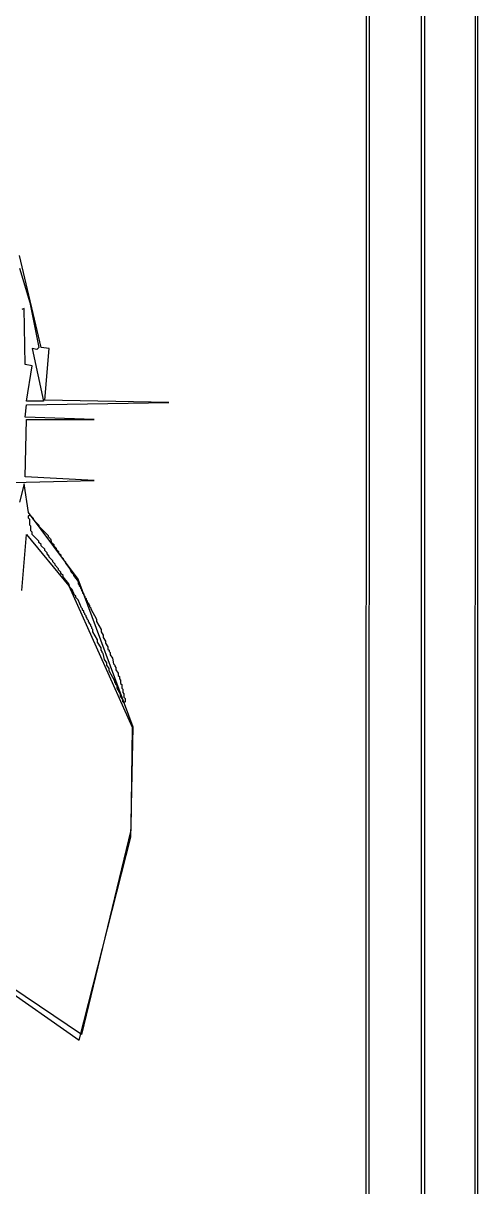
# Model space of a CAD drawing. Extents: x 17 to 323, y -435 to -5.
# Drawn here: x 283.1 to 322.7, y -161.6 to -60.2 of the extents above; entities that cross this region are included whole.
import ezdxf

# ---------------------------------------------------------------- set-up
doc = ezdxf.new("R2010")
doc.units = 0

msp = doc.modelspace()

# ---------------------------------------------------------------- linework, layer by layer
at = {"layer": 'CONTOURS'}
for p, q in [((322.7, -434.9), (322.7, -4.7)), ((322.5, -5.1), (322.4, -434.6)), ((317.8, -9.8), (317.7, -429.9)), ((318.1, -430.2), (318.1, -9.5)), ((313, -14.6), (312.9, -375)), ((313.2, -425.6), (313.3, -14.3)), ((284.7, -88.4), (282.8, -80.4)), ((282.8, -81.5), (283.7, -84.5)), ((283.2, -85), (283, -85.1)), ((283.3, -89.9), (283.2, -85)), ((283.7, -84.5), (284.5, -88.4)), ((284.3, -88.6), (283.9, -88.5)), ((283.9, -88.5), (284.9, -93.1)), ((284.5, -88.4), (284.3, -88.6)), ((285.4, -88.5), (284.7, -88.4)), ((285, -93), (285.4, -88.5)), ((283.9, -90), (283.3, -89.9)), ((283.4, -93.1), (283.9, -90)), ((284.9, -93.1), (283.4, -93.1)), ((283.4, -93.4), (295.8, -93.2)), ((295.8, -93.2), (285, -93)), ((283.3, -94.5), (283.4, -93.4)), ((289.3, -94.7), (283.3, -94.5)), ((283.3, -99.7), (283.4, -94.7)), ((283.4, -94.7), (289.3, -94.7)), ((281, -100.2), (289.3, -100)), ((283.2, -100.3), (282.8, -101.9)), ((283.6, -102.8), (283.2, -100.3)), ((289.3, -100), (283.3, -99.7)), ((287.9, -108.6), (283.6, -102.8)), ((283.6, -103.1), (283.7, -103)), ((283.6, -103.3), (283.6, -103.1)), ((283.7, -103.4), (283.6, -103.3)), ((283.7, -103), (284, -103.3)), ((283.7, -103.9), (283.7, -103.4)), ((284, -103.3), (284, -103.4)), ((284, -103.4), (284.5, -103.9)), ((283.8, -104), (283.7, -103.9)), ((283.8, -104.4), (283.8, -104)), ((283.9, -104.5), (283.8, -104.4)), ((284.5, -103.9), (284.5, -104)), ((284.5, -104), (285.3, -104.8)), ((283, -109.6), (283.4, -104.7)), ((283.4, -104.7), (287.1, -109.2)), ((283.9, -104.7), (283.9, -104.5)), ((284.5, -105.3), (283.9, -104.7)), ((284.5, -105.4), (284.5, -105.3)), ((284.7, -105.6), (284.5, -105.4)), ((285.3, -104.8), (285.3, -104.9)), ((285.3, -104.9), (285.5, -105.1)), ((285.5, -105.1), (285.6, -105.4)), ((285.6, -105.4), (285.8, -105.6)), ((284.7, -105.7), (284.7, -105.6)), ((285, -106), (284.7, -105.7)), ((285, -106.1), (285, -106)), ((285.2, -106.3), (285, -106.1)), ((285.2, -106.4), (285.2, -106.3)), ((285.4, -106.6), (285.2, -106.4)), ((285.8, -105.6), (285.8, -105.7)), ((285.8, -105.7), (286, -105.9)), ((286, -105.9), (286, -106)), ((286, -106), (286.2, -106.2)), ((286.2, -106.2), (286.2, -106.3)), ((286.2, -106.3), (286.4, -106.5)), ((285.4, -106.7), (285.4, -106.6)), ((285.7, -107), (285.4, -106.7)), ((285.7, -107.1), (285.7, -107)), ((285.9, -107.3), (285.7, -107.1)), ((285.9, -107.4), (285.9, -107.3)), ((286.2, -107.7), (285.9, -107.4)), ((286.4, -106.5), (286.4, -106.6)), ((286.4, -106.6), (286.6, -106.8)), ((286.6, -106.8), (286.6, -106.9)), ((286.6, -106.9), (286.8, -107.1)), ((286.8, -107.1), (286.8, -107.2)), ((286.8, -107.2), (287.2, -107.7)), ((286.2, -107.8), (286.2, -107.7)), ((286.4, -108), (286.2, -107.8)), ((286.4, -108.1), (286.4, -108)), ((286.6, -108.3), (286.4, -108.1)), ((286.6, -108.4), (286.6, -108.3)), ((287.1, -109), (286.6, -108.4)), ((287.2, -107.7), (287.3, -108)), ((287.3, -108), (287.5, -108.2)), ((287.5, -108.2), (287.5, -108.3)), ((287.5, -108.3), (287.9, -108.8)), ((287.2, -109.3), (287.1, -109)), ((287.1, -109.2), (292.6, -121.5)), ((287.4, -109.5), (287.2, -109.3)), ((287.6, -110), (287.4, -109.5)), ((292.7, -121.5), (287.9, -108.6)), ((287.9, -108.8), (287.9, -109)), ((287.9, -109), (288, -109.1)), ((288, -109.1), (288, -109.2)), ((288, -109.2), (288.1, -109.3)), ((288.1, -109.3), (288.1, -109.4)), ((288.1, -109.4), (288.2, -109.5)), ((288.2, -109.5), (288.2, -109.6)), ((287.7, -110.1), (287.6, -110)), ((287.7, -110.2), (287.7, -110.1)), ((287.9, -110.4), (287.7, -110.2)), ((288.2, -111.1), (287.9, -110.4)), ((288.2, -109.6), (288.3, -109.7)), ((288.3, -109.7), (288.3, -109.8)), ((288.3, -109.8), (288.4, -109.9)), ((288.4, -109.9), (288.4, -110)), ((288.4, -110), (288.5, -110.1)), ((288.5, -110.1), (288.5, -110.2)), ((288.5, -110.2), (288.6, -110.3)), ((288.6, -110.3), (288.6, -110.4)), ((288.6, -110.4), (288.7, -110.5)), ((288.7, -110.5), (288.7, -110.6)), ((288.3, -111.2), (288.2, -111.1)), ((288.3, -111.3), (288.3, -111.2)), ((288.4, -111.4), (288.3, -111.3)), ((288.4, -111.5), (288.4, -111.4)), ((288.5, -111.6), (288.4, -111.5)), ((288.7, -110.6), (288.8, -110.7)), ((288.8, -110.7), (288.8, -110.8)), ((288.8, -110.8), (288.9, -110.9)), ((288.9, -110.9), (288.9, -111)), ((288.9, -111), (289, -111.1)), ((289, -111.1), (289, -111.2)), ((289, -111.2), (289.5, -112.1)), ((288.5, -111.7), (288.5, -111.6)), ((288.6, -111.8), (288.5, -111.7)), ((288.6, -111.9), (288.6, -111.8)), ((288.7, -112), (288.6, -111.9)), ((288.7, -112.1), (288.7, -112)), ((288.8, -112.2), (288.7, -112.1)), ((288.8, -112.3), (288.8, -112.2)), ((288.9, -112.4), (288.8, -112.3)), ((288.9, -112.5), (288.9, -112.4)), ((289, -112.6), (288.9, -112.5)), ((289.5, -112.1), (289.5, -112.3)), ((289.5, -112.3), (289.9, -113)), ((289, -112.7), (289, -112.6)), ((289.1, -112.8), (289, -112.7)), ((289.1, -112.9), (289.1, -112.8)), ((289.2, -113), (289.1, -112.9)), ((289.2, -113.2), (289.2, -113)), ((289.6, -113.9), (289.2, -113.2)), ((289.9, -113), (289.9, -113.2)), ((289.9, -113.2), (290.1, -113.5)), ((290.1, -113.5), (290.1, -113.7)), ((289.6, -114.1), (289.6, -113.9)), ((289.9, -114.6), (289.6, -114.1)), ((289.9, -114.8), (289.9, -114.6)), ((290.1, -113.7), (290.3, -114)), ((290.3, -114), (290.3, -114.2)), ((290.3, -114.2), (290.5, -114.5)), ((290.5, -114.5), (290.5, -114.7)), ((290, -114.9), (289.9, -114.8)), ((290, -115), (290, -114.9)), ((290.1, -115.1), (290, -115)), ((290.2, -115.6), (290.1, -115.1)), ((290.4, -115.9), (290.2, -115.6)), ((290.5, -114.7), (290.6, -114.8)), ((290.6, -114.8), (290.6, -114.9)), ((290.6, -114.9), (290.7, -115)), ((290.7, -115), (290.7, -115.2)), ((290.7, -115.2), (290.9, -115.5)), ((290.9, -115.5), (291, -116)), ((290.4, -116.1), (290.4, -115.9)), ((290.6, -116.4), (290.4, -116.1)), ((290.6, -116.6), (290.6, -116.4)), ((291.1, -117.5), (290.6, -116.6)), ((291, -116), (291.1, -116.1)), ((291.1, -116.1), (291.1, -116.2)), ((291.1, -116.2), (291.2, -116.3)), ((291.2, -116.3), (291.2, -116.5)), ((291.2, -116.5), (291.4, -116.8)), ((291.1, -117.6), (291.1, -117.5)), ((291.2, -117.7), (291.1, -117.6)), ((291.4, -116.8), (291.4, -117)), ((291.4, -117), (291.5, -117.1)), ((291.5, -117.1), (291.5, -117.3)), ((291.5, -117.3), (291.6, -117.4)), ((291.6, -117.4), (291.6, -117.7)), ((291.2, -117.8), (291.2, -117.7)), ((291.3, -117.9), (291.2, -117.8)), ((291.3, -118.1), (291.3, -117.9)), ((291.6, -118.6), (291.3, -118.1)), ((291.6, -117.7), (291.7, -117.8)), ((291.6, -118.8), (291.6, -118.6)), ((291.7, -117.8), (291.7, -118.1)), ((291.7, -118.1), (291.8, -118.2)), ((291.8, -118.2), (291.8, -118.5)), ((291.8, -118.5), (291.9, -118.6)), ((291.9, -118.6), (291.9, -118.9)), ((291.8, -119.1), (291.6, -118.8)), ((291.8, -119.3), (291.8, -119.1)), ((291.9, -119.4), (291.8, -119.3)), ((291.9, -118.9), (292, -119)), ((292, -119.3), (291.9, -119.4)), ((292, -119), (292, -119.3)), ((292.6, -121.5), (292.5, -130.5)), ((292.5, -131.1), (292.7, -121.5)), ((292.5, -130.5), (288.2, -148.3)), ((288, -148.8), (292.5, -131.1)), ((288.2, -148.3), (264.5, -132.3)), ((264.6, -132.4), (288, -148.8))]:
    msp.add_line(p, q, dxfattribs=at)

doc.saveas('drawing.dxf')
